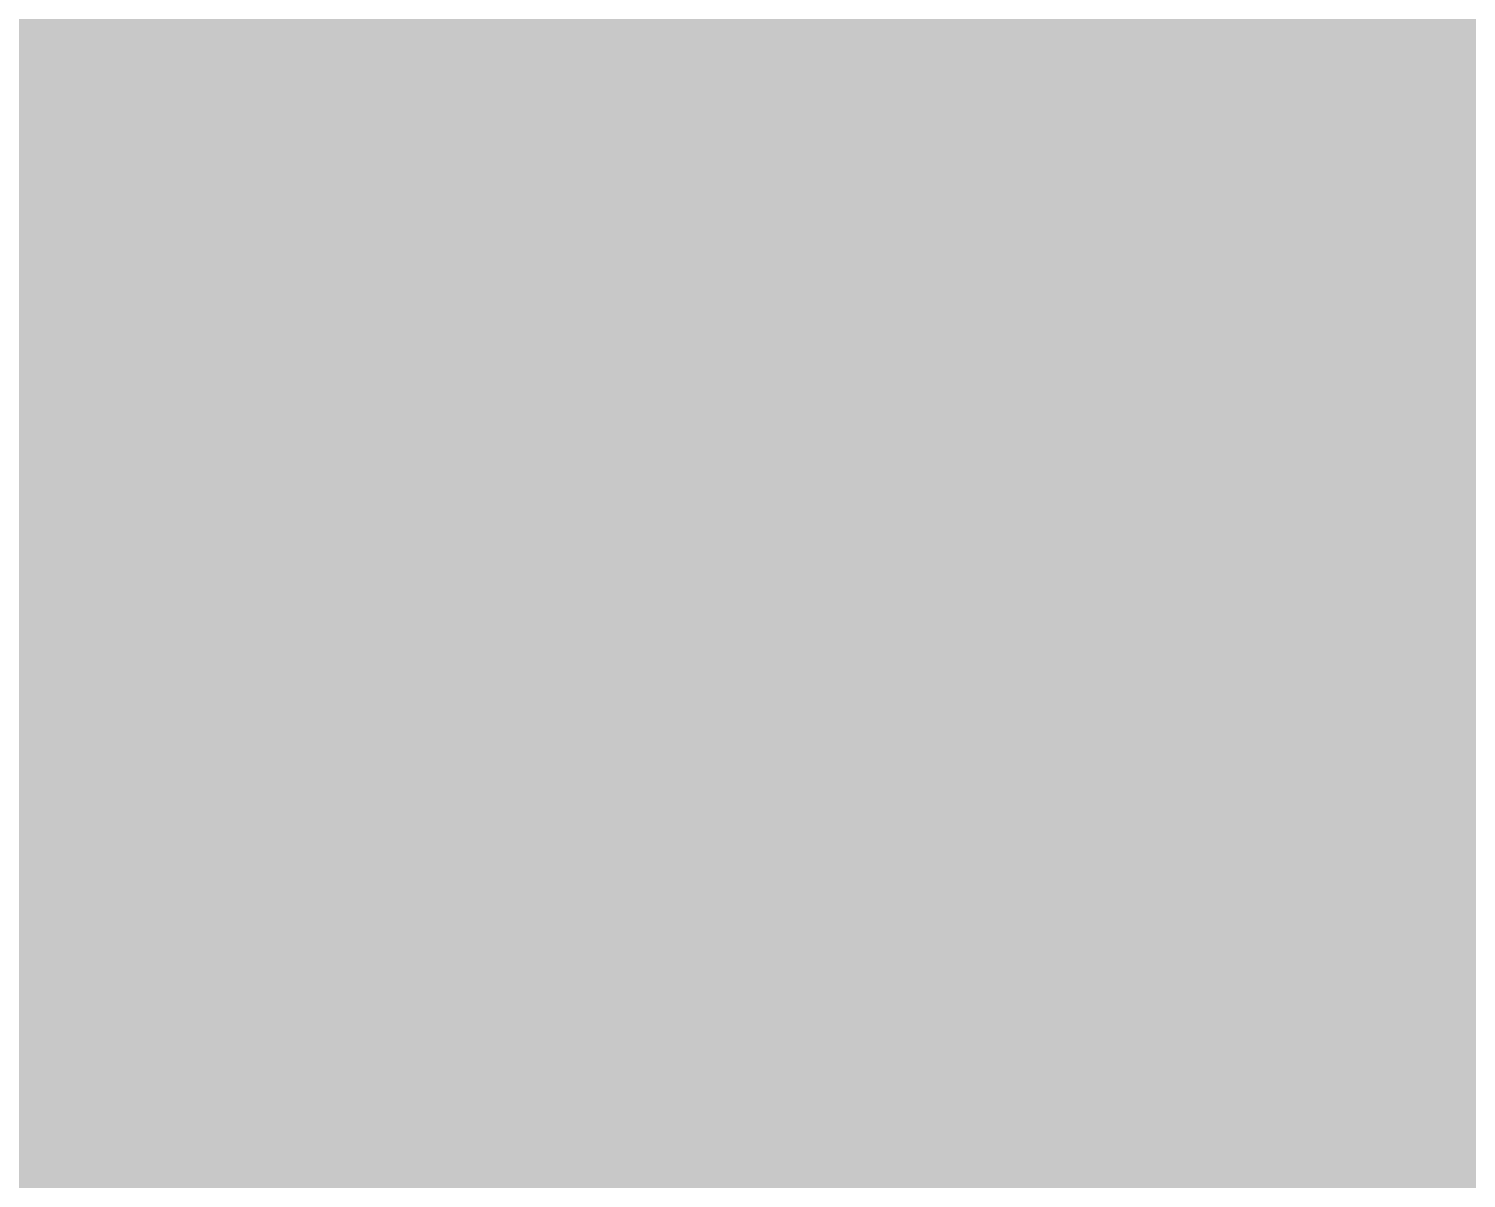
# Model space of a CAD drawing. Header units: inches. Extents: x -2 to 343, y -53 to 63.
# Drawn here: x 31.957 to 34.531, y -8.231 to -6.172 of the extents above; entities that cross this region are included whole.
import ezdxf

# ---------------------------------------------------------------- set-up
doc = ezdxf.new("R2010")
doc.units = ezdxf.units.IN
for name, color, linetype in [('Board Outline', 216, 'Continuous'), ('Bottom Layer', 5, 'Continuous'), ('Bottom Overlay', 54, 'Continuous'), ('Top Layer', 1, 'Continuous'), ('Top Overlay', 2, 'Continuous'), ('Top Paste', 8, 'Continuous'), ('Top Solder', 216, 'Continuous')]:
    doc.layers.add(name, color=color, linetype=linetype)
doc.styles.add('Arial', font='', dxfattribs={"height": 0.2})
doc.styles.get('Arial').set_extended_font_data('Arial')

# ---------------------------------------------------------------- blocks, each defined once
blk = doc.blocks.new('QFN_12_EP_2_5_2_5__20')
at = {"layer": 'Top Layer'}
for points in [[(-0.36, 1.3655), (-0.36, 1.0325), (-0.64, 1.0325), (-0.64, 1.3655)], [(0.73, 0.73), (0.73, -0.73), (-0.73, -0.73), (-0.73, 0.73)], [(-1.0325, 0.64), (-1.0325, 0.36), (-1.3655, 0.36), (-1.3655, 0.64)], [(-1.0325, 0.14), (-1.0325, -0.14), (-1.3655, -0.14), (-1.3655, 0.14)], [(-1.0325, -0.36), (-1.0325, -0.64), (-1.3655, -0.64), (-1.3655, -0.36)]]:
    blk.add_hatch(color=1, dxfattribs=at).paths.add_polyline_path(points)
at = {"layer": 'Top Paste'}
for points in [[(-0.36, 1.3655), (-0.36, 1.0325), (-0.64, 1.0325), (-0.64, 1.3655)], [(0.73, 0.73), (0.73, -0.73), (-0.73, -0.73), (-0.73, 0.73)], [(-1.0325, 0.64), (-1.0325, 0.36), (-1.3655, 0.36), (-1.3655, 0.64)], [(-1.0325, 0.14), (-1.0325, -0.14), (-1.3655, -0.14), (-1.3655, 0.14)], [(-1.0325, -0.36), (-1.0325, -0.64), (-1.3655, -0.64), (-1.3655, -0.36)]]:
    blk.add_hatch(color=8, dxfattribs=at).paths.add_polyline_path(points)
at = {"layer": 'Top Solder'}
for points in [[(-0.3092, 1.4163), (-0.3092, 0.9817), (-0.6908, 0.9817), (-0.6908, 1.4163)], [(0.7808, 0.7808), (0.7808, -0.7808), (-0.7808, -0.7808), (-0.7808, 0.7808)], [(-0.9817, 0.6908), (-0.9817, 0.3092), (-1.4163, 0.3092), (-1.4163, 0.6908)], [(-0.9817, 0.1908), (-0.9817, -0.1908), (-1.4163, -0.1908), (-1.4163, 0.1908)], [(-0.9817, -0.3092), (-0.9817, -0.6908), (-1.4163, -0.6908), (-1.4163, -0.3092)]]:
    blk.add_hatch(color=216, dxfattribs=at).paths.add_polyline_path(points)
at = {"layer": 'Top Overlay', "const_width": 0.127}
for points in [[(-1.3262, 1.3262), (-0.8305, 1.3262)], [(-1.3262, 1.3262), (-1.3262, 0.8305)], [(-1.5903, 0.5695), (-1.5141, 0.4933)], [(-1.5903, 0.5695), (-1.5903, 0.4171)], [(-1.5141, 0.4933), (-1.5903, 0.4171)]]:
    blk.add_lwpolyline(points, dxfattribs=at)
at = {"layer": 'Top Overlay', "const_width": 0.0635}
for points in [[(-1.358, 1.3262, 1), (-1.2945, 1.3262, 1)], [(-1.358, 1.3262, 1), (-1.2945, 1.3262, 1)], [(-0.8623, 1.3262, 1), (-0.7988, 1.3262, 1)], [(-1.358, 0.8305, 1), (-1.2945, 0.8305, 1)], [(-1.6221, 0.5695, 1), (-1.5586, 0.5695, 1)], [(-1.6221, 0.5695, 1), (-1.5586, 0.5695, 1)], [(-1.5459, 0.4933, 1), (-1.4824, 0.4933, 1)], [(-1.5459, 0.4933, 1), (-1.4824, 0.4933, 1)], [(-1.6221, 0.4171, 1), (-1.5586, 0.4171, 1)], [(-1.6221, 0.4171, 1), (-1.5586, 0.4171, 1)]]:
    blk.add_lwpolyline(points, format="xyb", close=True, dxfattribs=at)

msp = doc.modelspace()

# ---------------------------------------------------------------- hatches: boundary and pattern name
at = {"layer": 'Bottom Layer'}
h = msp.add_hatch(color=5, dxfattribs=at)
h.paths.add_polyline_path([(39.37, 6.4008), (39.37, -9.7028), (32.7406, -9.7028), (28.186, -5.1482), (28.186, -3.618), (30.4292, -3.618), (30.4292, -4.693), (31.3077, -5.5715), (34.0453, -5.5715), (34.0453, -5.08), (34.0453, 6.0706), (34.4263, 6.4516), (39.3192, 6.4516)])
h.paths.add_polyline_path([(37.587, -3.3432), (36.1663, -3.3432), (36.1663, -3.5793), (36.1663, -5.8166), (35.3372, -5.8166), (35.3372, -7.9789), (37.587, -7.9789)], flags=0)
at = {"layer": 'Top Layer'}
msp.add_hatch(color=1, dxfattribs=at).paths.add_polyline_path([(34.4501, -3.8045), (34.4501, -4.2383), (34.3709, -4.3175), (34.1259, -4.3175), (34.1259, -4.9553), (34.6569, -4.9553), (34.7442, -5.0094), (34.7984, -5.0967), (34.7984, -5.6278), (34.7984, -6.574), (34.7442, -6.6613), (34.6569, -6.7155), (33.1796, -6.7155), (33.0923, -6.6613), (33.0382, -6.574), (33.0382, -6.1278), (33.0382, -5.0967), (33.0923, -5.0094), (33.1796, -4.9553), (33.7107, -4.9553), (33.7107, -4.7022), (33.729, -4.6099), (33.7107, -4.5175), (33.7107, -4.3175), (33.5654, -4.3175), (33.3461, -4.0983), (33.2453, -4.0309), (33.1264, -4.0072), (32.428, -4.0072), (32.3553, -3.9345), (32.189, -3.8656), (32.1979, -3.6915), (34.337, -3.6915)])

# ---------------------------------------------------------------- linework, layer by layer
at = {"layer": 'Board Outline', "const_width": 0.254}
msp.add_lwpolyline([(49.772, 6.3476, -0.6504), (32.1175, -53.0547)], format="xyb", dxfattribs=at)
at = {"layer": 'Top Layer', "const_width": 0.2032}
for points in [[(29.0659, -6.3354), (32.7193, -6.3354)], [(29.23, -7.0344), (33.4183, -7.0344)], [(33.9157, -7.037), (33.9183, -7.0344)], [(33.9157, -7.3629), (33.9157, -7.037)], [(34.4183, -7.5598), (34.4183, -7.0344)], [(33.7632, -7.5155), (33.9157, -7.3629)], [(29.7113, -7.5155), (33.7632, -7.5155)], [(34.0347, -7.9434), (34.4183, -7.5598)], [(30.0645, -7.9434), (34.0347, -7.9434)]]:
    msp.add_lwpolyline(points, dxfattribs=at)
at = {"layer": 'Top Layer', "const_width": 0.1016}
for points in [[(32.6685, -6.3354, 1), (32.7701, -6.3354, 1)], [(33.3675, -7.0344, 1), (33.4691, -7.0344, 1)], [(33.8649, -7.037, 1), (33.9665, -7.037, 1)], [(33.8649, -7.037, 1), (33.9665, -7.037, 1)], [(33.8675, -7.0344, 1), (33.9691, -7.0344, 1)], [(34.3675, -7.0344, 1), (34.4691, -7.0344, 1)], [(33.8649, -7.3629, 1), (33.9665, -7.3629, 1)], [(33.8649, -7.3629, 1), (33.9665, -7.3629, 1)], [(33.7124, -7.5155, 1), (33.814, -7.5155, 1)], [(33.7124, -7.5155, 1), (33.814, -7.5155, 1)], [(34.3675, -7.5598, 1), (34.4691, -7.5598, 1)], [(34.3675, -7.5598, 1), (34.4691, -7.5598, 1)], [(33.9839, -7.9434, 1), (34.0855, -7.9434, 1)], [(33.9839, -7.9434, 1), (34.0855, -7.9434, 1)]]:
    msp.add_lwpolyline(points, format="xyb", close=True, dxfattribs=at)

# ---------------------------------------------------------------- block references
at = {"rotation": 90}
msp.add_blockref('QFN_12_EP_2_5_2_5__20', (33.9183, -5.8354), dxfattribs=at)

# ---------------------------------------------------------------- texts
at = {"layer": 'Bottom Overlay', "style": 'Arial', "text_generation_flag": 2}
msp.add_text('C25', height=0.762, dxfattribs=at).set_placement((34.9247, -6.2483))

doc.saveas('drawing.dxf')
